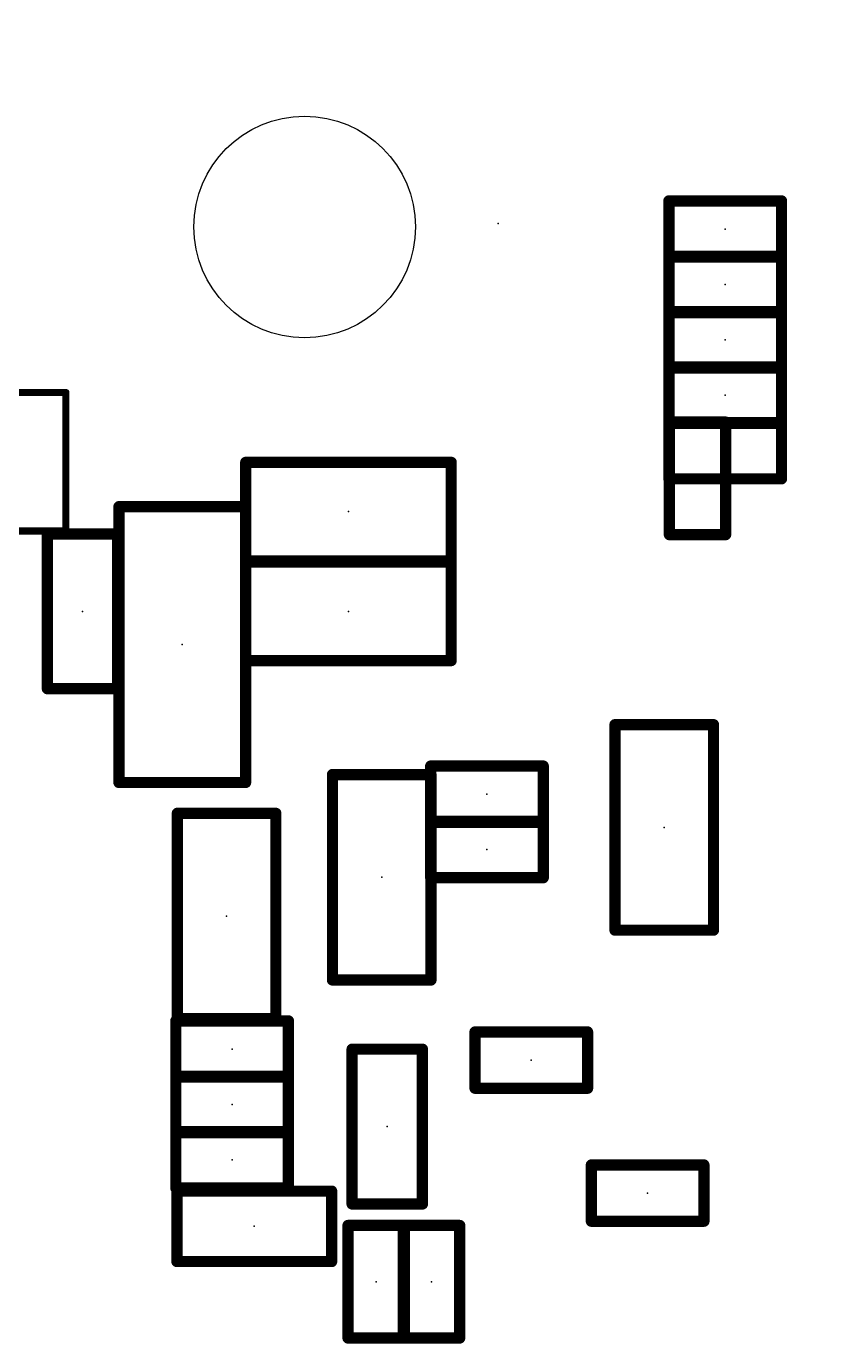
# Model space of a CAD drawing. Extents: x 0 to 169, y 0 to 191.
# Drawn here: x 71.09 to 85.37, y 164.68 to 188.46 of the extents above; entities that cross this region are included whole.
import ezdxf

# ---------------------------------------------------------------- set-up
doc = ezdxf.new("R2010")
doc.units = 0
for name, color, linetype in [('20', 7, 'CONTINUOUS'), ('21', 253, 'CONTINUOUS'), ('23', 7, 'CONTINUOUS')]:
    doc.layers.add(name, color=color, linetype=linetype)

msp = doc.modelspace()

# ---------------------------------------------------------------- linework, layer by layer
at = {"layer": '20', "const_width": 0.001}
msp.add_lwpolyline([(97.85, 188.458), (58.058, 188.458)], dxfattribs=at)
at = {"layer": '20'}
msp.add_circle((76.108, 184.838), 2, dxfattribs=at)
at = {"layer": '21'}
for points, const_width in [([(82.684, 185.308), (84.716, 185.308)], 0.2032), ([(82.684, 184.292), (82.684, 185.308)], 0.2032), ([(84.716, 185.308), (84.716, 184.292)], 0.2032), ([(82.684, 184.308), (84.716, 184.308)], 0.2032), ([(82.684, 183.292), (82.684, 184.308)], 0.2032), ([(84.716, 184.292), (82.684, 184.292)], 0.2032), ([(84.716, 184.308), (84.716, 183.292)], 0.2032), ([(82.684, 183.308), (84.716, 183.308)], 0.2032), ([(82.684, 182.292), (82.684, 183.308)], 0.2032), ([(84.716, 183.292), (82.684, 183.292)], 0.2032), ([(84.716, 183.308), (84.716, 182.292)], 0.2032), ([(82.684, 182.308), (84.716, 182.308)], 0.2032), ([(82.684, 181.292), (82.684, 182.308)], 0.2032), ([(84.716, 182.292), (82.684, 182.292)], 0.2032), ([(84.716, 182.308), (84.716, 181.292)], 0.2032), ([(68.6, 181.85), (71.8, 181.85)], 0.127), ([(71.8, 181.85), (71.8, 179.35)], 0.127), ([(82.692, 179.284), (82.692, 181.316)], 0.2032), ([(82.692, 181.316), (83.708, 181.316)], 0.2032), ([(83.708, 181.316), (83.708, 179.284)], 0.2032), ([(82.684, 180.292), (82.684, 181.308)], 0.2032), ([(82.684, 181.308), (84.716, 181.308)], 0.2032), ([(84.716, 181.292), (82.684, 181.292)], 0.2032), ([(84.716, 181.308), (84.716, 180.292)], 0.2032), ([(75.0458, 180.589), (78.7542, 180.589)], 0.2032), ([(75.0458, 178.811), (75.0458, 180.589)], 0.2032), ([(78.7542, 180.589), (78.7542, 178.811)], 0.2032), ([(84.716, 180.292), (82.684, 180.292)], 0.2032), ([(72.757, 174.8108), (72.757, 179.7892)], 0.2032), ([(72.757, 179.7892), (75.043, 179.7892)], 0.2032), ([(75.043, 179.7892), (75.043, 174.8108)], 0.2032), ([(71.8, 179.35), (68.6, 179.35)], 0.127), ([(71.465, 176.503), (71.465, 179.297)], 0.2032), ([(71.465, 179.297), (72.735, 179.297)], 0.2032), ([(72.735, 179.297), (72.735, 176.503)], 0.2032), ([(83.708, 179.284), (82.692, 179.284)], 0.2032), ([(78.7542, 178.811), (75.0458, 178.811)], 0.2032), ([(75.0458, 178.789), (78.7542, 178.789)], 0.2032), ([(75.0458, 177.011), (75.0458, 178.789)], 0.2032), ([(78.7542, 178.789), (78.7542, 177.011)], 0.2032), ([(78.7542, 177.011), (75.0458, 177.011)], 0.2032), ([(72.735, 176.503), (71.465, 176.503)], 0.2032), ([(81.711, 172.1458), (81.711, 175.8542)], 0.2032), ([(81.711, 175.8542), (83.489, 175.8542)], 0.2032), ([(83.489, 175.8542), (83.489, 172.1458)], 0.2032), ([(76.611, 171.2458), (76.611, 174.9542)], 0.2032), ([(76.611, 174.9542), (78.389, 174.9542)], 0.2032), ([(78.384, 175.108), (80.416, 175.108)], 0.2032), ([(78.384, 174.092), (78.384, 175.108)], 0.2032), ([(78.389, 174.9542), (78.389, 171.2458)], 0.2032), ([(80.416, 175.108), (80.416, 174.092)], 0.2032), ([(75.043, 174.8108), (72.757, 174.8108)], 0.2032), ([(73.811, 170.5458), (73.811, 174.2542)], 0.2032), ([(73.811, 174.2542), (75.589, 174.2542)], 0.2032), ([(75.589, 174.2542), (75.589, 170.5458)], 0.2032), ([(78.384, 173.092), (78.384, 174.108)], 0.2032), ([(78.384, 174.108), (80.416, 174.108)], 0.2032), ([(80.416, 174.092), (78.384, 174.092)], 0.2032), ([(80.416, 174.108), (80.416, 173.092)], 0.2032), ([(80.416, 173.092), (78.384, 173.092)], 0.2032), ([(83.489, 172.1458), (81.711, 172.1458)], 0.2032), ([(78.389, 171.2458), (76.611, 171.2458)], 0.2032), ([(73.784, 169.492), (73.784, 170.508)], 0.2032), ([(73.784, 170.508), (75.816, 170.508)], 0.2032), ([(75.589, 170.5458), (73.811, 170.5458)], 0.2032), ([(75.816, 170.508), (75.816, 169.492)], 0.2032), ([(79.184, 169.292), (79.184, 170.308)], 0.2032), ([(79.184, 170.308), (81.216, 170.308)], 0.2032), ([(81.216, 170.308), (81.216, 169.292)], 0.2032), ([(76.965, 167.203), (76.965, 169.997)], 0.2032), ([(76.965, 169.997), (78.235, 169.997)], 0.2032), ([(78.235, 169.997), (78.235, 167.203)], 0.2032), ([(73.784, 168.492), (73.784, 169.508)], 0.2032), ([(73.784, 169.508), (75.816, 169.508)], 0.2032), ([(75.816, 169.492), (73.784, 169.492)], 0.2032), ([(75.816, 169.508), (75.816, 168.492)], 0.2032), ([(81.216, 169.292), (79.184, 169.292)], 0.2032), ([(73.784, 167.492), (73.784, 168.508)], 0.2032), ([(73.784, 168.508), (75.816, 168.508)], 0.2032), ([(75.816, 168.492), (73.784, 168.492)], 0.2032), ([(75.816, 168.508), (75.816, 167.492)], 0.2032), ([(81.284, 167.908), (83.316, 167.908)], 0.2032), ([(81.284, 166.892), (81.284, 167.908)], 0.2032), ([(83.316, 167.908), (83.316, 166.892)], 0.2032), ([(75.816, 167.492), (73.784, 167.492)], 0.2032), ([(73.803, 166.165), (73.803, 167.435)], 0.2032), ([(73.803, 167.435), (76.597, 167.435)], 0.2032), ([(76.597, 167.435), (76.597, 166.165)], 0.2032), ([(78.235, 167.203), (76.965, 167.203)], 0.2032), ([(76.892, 164.784), (76.892, 166.816)], 0.2032), ([(76.892, 166.816), (77.908, 166.816)], 0.2032), ([(77.892, 164.784), (77.892, 166.816)], 0.2032), ([(77.892, 166.816), (78.908, 166.816)], 0.2032), ([(77.908, 166.816), (77.908, 164.784)], 0.2032), ([(78.908, 166.816), (78.908, 164.784)], 0.2032), ([(83.316, 166.892), (81.284, 166.892)], 0.2032), ([(76.597, 166.165), (73.803, 166.165)], 0.2032), ([(77.908, 164.784), (76.892, 164.784)], 0.2032), ([(78.908, 164.784), (77.892, 164.784)], 0.2032)]:
    msp.add_lwpolyline(points, dxfattribs=dict(at, const_width=const_width))
for points, const_width in [([(82.684, 185.3588, 1), (82.684, 185.2572)], 0.1016), ([(82.7348, 185.308, 1), (82.6332, 185.308)], 0.1016), ([(84.7668, 185.308, 1), (84.6652, 185.308)], 0.1016), ([(84.716, 185.2572, 1), (84.716, 185.3588)], 0.1016), ([(82.684, 184.3588, 1), (82.684, 184.2572)], 0.1016), ([(82.7348, 184.308, 1), (82.6332, 184.308)], 0.1016), ([(82.684, 184.3428, 1), (82.684, 184.2412)], 0.1016), ([(82.6332, 184.292, 1), (82.7348, 184.292)], 0.1016), ([(84.7668, 184.308, 1), (84.6652, 184.308)], 0.1016), ([(84.6652, 184.292, 1), (84.7668, 184.292)], 0.1016), ([(84.716, 184.2572, 1), (84.716, 184.3588)], 0.1016), ([(84.716, 184.2412, 1), (84.716, 184.3428)], 0.1016), ([(82.684, 183.3588, 1), (82.684, 183.2572)], 0.1016), ([(82.7348, 183.308, 1), (82.6332, 183.308)], 0.1016), ([(82.684, 183.3428, 1), (82.684, 183.2412)], 0.1016), ([(82.6332, 183.292, 1), (82.7348, 183.292)], 0.1016), ([(84.7668, 183.308, 1), (84.6652, 183.308)], 0.1016), ([(84.6652, 183.292, 1), (84.7668, 183.292)], 0.1016), ([(84.716, 183.2572, 1), (84.716, 183.3588)], 0.1016), ([(84.716, 183.2412, 1), (84.716, 183.3428)], 0.1016), ([(82.684, 182.3588, 1), (82.684, 182.2572)], 0.1016), ([(82.7348, 182.308, 1), (82.6332, 182.308)], 0.1016), ([(82.684, 182.3428, 1), (82.684, 182.2412)], 0.1016), ([(84.7668, 182.308, 1), (84.6652, 182.308)], 0.1016), ([(84.716, 182.2572, 1), (84.716, 182.3588)], 0.1016), ([(84.716, 182.2412, 1), (84.716, 182.3428)], 0.1016), ([(82.6332, 182.292, 1), (82.7348, 182.292)], 0.1016), ([(84.6652, 182.292, 1), (84.7668, 182.292)], 0.1016), ([(71.8317, 181.85, 1), (71.7682, 181.85)], 0.0635), ([(71.8, 181.8183, 1), (71.8, 181.8818)], 0.0635), ([(82.7428, 181.316, 1), (82.6412, 181.316)], 0.1016), ([(82.692, 181.3668, 1), (82.692, 181.2652)], 0.1016), ([(83.7588, 181.316, 1), (83.6572, 181.316)], 0.1016), ([(83.708, 181.2652, 1), (83.708, 181.3668)], 0.1016), ([(82.7348, 181.308, 1), (82.6332, 181.308)], 0.1016), ([(82.684, 181.3588, 1), (82.684, 181.2572)], 0.1016), ([(82.684, 181.3428, 1), (82.684, 181.2412)], 0.1016), ([(82.6332, 181.292, 1), (82.7348, 181.292)], 0.1016), ([(84.7668, 181.308, 1), (84.6652, 181.308)], 0.1016), ([(84.6652, 181.292, 1), (84.7668, 181.292)], 0.1016), ([(84.716, 181.2572, 1), (84.716, 181.3588)], 0.1016), ([(84.716, 181.2412, 1), (84.716, 181.3428)], 0.1016), ([(75.0458, 180.6398, 1), (75.0458, 180.5382)], 0.1016), ([(75.0966, 180.589, 1), (74.995, 180.589)], 0.1016), ([(78.805, 180.589, 1), (78.7034, 180.589)], 0.1016), ([(78.7542, 180.5382, 1), (78.7542, 180.6398)], 0.1016), ([(82.684, 180.3428, 1), (82.684, 180.2412)], 0.1016), ([(82.6332, 180.292, 1), (82.7348, 180.292)], 0.1016), ([(84.6652, 180.292, 1), (84.7668, 180.292)], 0.1016), ([(84.716, 180.2412, 1), (84.716, 180.3428)], 0.1016), ([(72.8078, 179.7892, 1), (72.7062, 179.7892)], 0.1016), ([(72.757, 179.84, 1), (72.757, 179.7384)], 0.1016), ([(75.0938, 179.7892, 1), (74.9922, 179.7892)], 0.1016), ([(75.043, 179.7384, 1), (75.043, 179.84)], 0.1016), ([(71.5158, 179.297, 1), (71.4142, 179.297)], 0.1016), ([(71.465, 179.3478, 1), (71.465, 179.2462)], 0.1016), ([(71.7682, 179.35, 1), (71.8317, 179.35)], 0.0635), ([(71.8, 179.3183, 1), (71.8, 179.3818)], 0.0635), ([(72.7858, 179.297, 1), (72.6842, 179.297)], 0.1016), ([(72.735, 179.2462, 1), (72.735, 179.3478)], 0.1016), ([(82.692, 179.3348, 1), (82.692, 179.2332)], 0.1016), ([(82.6412, 179.284, 1), (82.7428, 179.284)], 0.1016), ([(83.6572, 179.284, 1), (83.7588, 179.284)], 0.1016), ([(83.708, 179.2332, 1), (83.708, 179.3348)], 0.1016), ([(75.0458, 178.8618, 1), (75.0458, 178.7602)], 0.1016), ([(75.0458, 178.8398, 1), (75.0458, 178.7382)], 0.1016), ([(75.0966, 178.789, 1), (74.995, 178.789)], 0.1016), ([(74.995, 178.811, 1), (75.0966, 178.811)], 0.1016), ([(78.805, 178.789, 1), (78.7034, 178.789)], 0.1016), ([(78.7034, 178.811, 1), (78.805, 178.811)], 0.1016), ([(78.7542, 178.7602, 1), (78.7542, 178.8618)], 0.1016), ([(78.7542, 178.7382, 1), (78.7542, 178.8398)], 0.1016), ([(75.0458, 177.0618, 1), (75.0458, 176.9602)], 0.1016), ([(74.995, 177.011, 1), (75.0966, 177.011)], 0.1016), ([(78.7034, 177.011, 1), (78.805, 177.011)], 0.1016), ([(78.7542, 176.9602, 1), (78.7542, 177.0618)], 0.1016), ([(71.465, 176.5538, 1), (71.465, 176.4522)], 0.1016), ([(71.4142, 176.503, 1), (71.5158, 176.503)], 0.1016), ([(72.6842, 176.503, 1), (72.7858, 176.503)], 0.1016), ([(72.735, 176.4522, 1), (72.735, 176.5538)], 0.1016), ([(81.7618, 175.8542, 1), (81.6602, 175.8542)], 0.1016), ([(81.711, 175.905, 1), (81.711, 175.8034)], 0.1016), ([(83.5398, 175.8542, 1), (83.4382, 175.8542)], 0.1016), ([(83.489, 175.8034, 1), (83.489, 175.905)], 0.1016), ([(76.6618, 174.9542, 1), (76.5602, 174.9542)], 0.1016), ([(76.611, 175.005, 1), (76.611, 174.9034)], 0.1016), ([(78.384, 175.1588, 1), (78.384, 175.0572)], 0.1016), ([(78.4348, 175.108, 1), (78.3332, 175.108)], 0.1016), ([(78.4398, 174.9542, 1), (78.3382, 174.9542)], 0.1016), ([(78.389, 174.9034, 1), (78.389, 175.005)], 0.1016), ([(80.4668, 175.108, 1), (80.3652, 175.108)], 0.1016), ([(80.416, 175.0572, 1), (80.416, 175.1588)], 0.1016), ([(72.757, 174.8616, 1), (72.757, 174.76)], 0.1016), ([(72.7062, 174.8108, 1), (72.8078, 174.8108)], 0.1016), ([(74.9922, 174.8108, 1), (75.0938, 174.8108)], 0.1016), ([(75.043, 174.76, 1), (75.043, 174.8616)], 0.1016), ([(73.8618, 174.2542, 1), (73.7602, 174.2542)], 0.1016), ([(73.811, 174.305, 1), (73.811, 174.2034)], 0.1016), ([(75.6398, 174.2542, 1), (75.5382, 174.2542)], 0.1016), ([(75.589, 174.2034, 1), (75.589, 174.305)], 0.1016), ([(78.4348, 174.108, 1), (78.3332, 174.108)], 0.1016), ([(78.384, 174.1588, 1), (78.384, 174.0572)], 0.1016), ([(78.384, 174.1428, 1), (78.384, 174.0412)], 0.1016), ([(78.3332, 174.092, 1), (78.4348, 174.092)], 0.1016), ([(80.4668, 174.108, 1), (80.3652, 174.108)], 0.1016), ([(80.3652, 174.092, 1), (80.4668, 174.092)], 0.1016), ([(80.416, 174.0572, 1), (80.416, 174.1588)], 0.1016), ([(80.416, 174.0412, 1), (80.416, 174.1428)], 0.1016), ([(78.384, 173.1428, 1), (78.384, 173.0412)], 0.1016), ([(78.3332, 173.092, 1), (78.4348, 173.092)], 0.1016), ([(80.3652, 173.092, 1), (80.4668, 173.092)], 0.1016), ([(80.416, 173.0412, 1), (80.416, 173.1428)], 0.1016), ([(81.711, 172.1966, 1), (81.711, 172.095)], 0.1016), ([(81.6602, 172.1458, 1), (81.7618, 172.1458)], 0.1016), ([(83.4382, 172.1458, 1), (83.5398, 172.1458)], 0.1016), ([(83.489, 172.095, 1), (83.489, 172.1966)], 0.1016), ([(76.611, 171.2966, 1), (76.611, 171.195)], 0.1016), ([(76.5602, 171.2458, 1), (76.6618, 171.2458)], 0.1016), ([(78.3382, 171.2458, 1), (78.4398, 171.2458)], 0.1016), ([(78.389, 171.195, 1), (78.389, 171.2966)], 0.1016), ([(73.8348, 170.508, 1), (73.7332, 170.508)], 0.1016), ([(73.784, 170.5588, 1), (73.784, 170.4572)], 0.1016), ([(73.811, 170.5966, 1), (73.811, 170.495)], 0.1016), ([(73.7602, 170.5458, 1), (73.8618, 170.5458)], 0.1016), ([(75.5382, 170.5458, 1), (75.6398, 170.5458)], 0.1016), ([(75.589, 170.495, 1), (75.589, 170.5966)], 0.1016), ([(75.8668, 170.508, 1), (75.7652, 170.508)], 0.1016), ([(75.816, 170.4572, 1), (75.816, 170.5588)], 0.1016), ([(79.2348, 170.308, 1), (79.1332, 170.308)], 0.1016), ([(79.184, 170.3588, 1), (79.184, 170.2572)], 0.1016), ([(81.2668, 170.308, 1), (81.1652, 170.308)], 0.1016), ([(81.216, 170.2572, 1), (81.216, 170.3588)], 0.1016), ([(77.0158, 169.997, 1), (76.9142, 169.997)], 0.1016), ([(76.965, 170.0478, 1), (76.965, 169.9462)], 0.1016), ([(78.2858, 169.997, 1), (78.1842, 169.997)], 0.1016), ([(78.235, 169.9462, 1), (78.235, 170.0478)], 0.1016), ([(73.8348, 169.508, 1), (73.7332, 169.508)], 0.1016), ([(73.784, 169.5588, 1), (73.784, 169.4572)], 0.1016), ([(73.784, 169.5428, 1), (73.784, 169.4412)], 0.1016), ([(73.7332, 169.492, 1), (73.8348, 169.492)], 0.1016), ([(75.8668, 169.508, 1), (75.7652, 169.508)], 0.1016), ([(75.7652, 169.492, 1), (75.8668, 169.492)], 0.1016), ([(75.816, 169.4572, 1), (75.816, 169.5588)], 0.1016), ([(75.816, 169.4412, 1), (75.816, 169.5428)], 0.1016), ([(79.184, 169.3428, 1), (79.184, 169.2412)], 0.1016), ([(79.1332, 169.292, 1), (79.2348, 169.292)], 0.1016), ([(81.1652, 169.292, 1), (81.2668, 169.292)], 0.1016), ([(81.216, 169.2412, 1), (81.216, 169.3428)], 0.1016), ([(73.8348, 168.508, 1), (73.7332, 168.508)], 0.1016), ([(73.784, 168.5588, 1), (73.784, 168.4572)], 0.1016), ([(73.784, 168.5428, 1), (73.784, 168.4412)], 0.1016), ([(75.8668, 168.508, 1), (75.7652, 168.508)], 0.1016), ([(75.816, 168.4572, 1), (75.816, 168.5588)], 0.1016), ([(75.816, 168.4412, 1), (75.816, 168.5428)], 0.1016), ([(73.7332, 168.492, 1), (73.8348, 168.492)], 0.1016), ([(75.7652, 168.492, 1), (75.8668, 168.492)], 0.1016), ([(81.284, 167.9588, 1), (81.284, 167.8572)], 0.1016), ([(81.3348, 167.908, 1), (81.2332, 167.908)], 0.1016), ([(83.3668, 167.908, 1), (83.2652, 167.908)], 0.1016), ([(83.316, 167.8572, 1), (83.316, 167.9588)], 0.1016), ([(73.784, 167.5428, 1), (73.784, 167.4412)], 0.1016), ([(73.7332, 167.492, 1), (73.8348, 167.492)], 0.1016), ([(73.8538, 167.435, 1), (73.7522, 167.435)], 0.1016), ([(73.803, 167.4858, 1), (73.803, 167.3842)], 0.1016), ([(75.7652, 167.492, 1), (75.8668, 167.492)], 0.1016), ([(75.816, 167.4412, 1), (75.816, 167.5428)], 0.1016), ([(76.6478, 167.435, 1), (76.5462, 167.435)], 0.1016), ([(76.597, 167.3842, 1), (76.597, 167.4858)], 0.1016), ([(76.965, 167.2538, 1), (76.965, 167.1522)], 0.1016), ([(76.9142, 167.203, 1), (77.0158, 167.203)], 0.1016), ([(78.1842, 167.203, 1), (78.2858, 167.203)], 0.1016), ([(78.235, 167.1522, 1), (78.235, 167.2538)], 0.1016), ([(76.9428, 166.816, 1), (76.8412, 166.816)], 0.1016), ([(76.892, 166.8668, 1), (76.892, 166.7652)], 0.1016), ([(77.9428, 166.816, 1), (77.8412, 166.816)], 0.1016), ([(77.892, 166.8668, 1), (77.892, 166.7652)], 0.1016), ([(77.9588, 166.816, 1), (77.8572, 166.816)], 0.1016), ([(77.908, 166.7652, 1), (77.908, 166.8668)], 0.1016), ([(78.9588, 166.816, 1), (78.8572, 166.816)], 0.1016), ([(78.908, 166.7652, 1), (78.908, 166.8668)], 0.1016), ([(81.284, 166.9428, 1), (81.284, 166.8412)], 0.1016), ([(81.2332, 166.892, 1), (81.3348, 166.892)], 0.1016), ([(83.2652, 166.892, 1), (83.3668, 166.892)], 0.1016), ([(83.316, 166.8412, 1), (83.316, 166.9428)], 0.1016), ([(73.803, 166.2158, 1), (73.803, 166.1142)], 0.1016), ([(73.7522, 166.165, 1), (73.8538, 166.165)], 0.1016), ([(76.5462, 166.165, 1), (76.6478, 166.165)], 0.1016), ([(76.597, 166.1142, 1), (76.597, 166.2158)], 0.1016), ([(76.892, 164.8348, 1), (76.892, 164.7332)], 0.1016), ([(76.8412, 164.784, 1), (76.9428, 164.784)], 0.1016), ([(77.892, 164.8348, 1), (77.892, 164.7332)], 0.1016), ([(77.8412, 164.784, 1), (77.9428, 164.784)], 0.1016), ([(77.8572, 164.784, 1), (77.9588, 164.784)], 0.1016), ([(77.908, 164.7332, 1), (77.908, 164.8348)], 0.1016), ([(78.8572, 164.784, 1), (78.9588, 164.784)], 0.1016), ([(78.908, 164.7332, 1), (78.908, 164.8348)], 0.1016)]:
    msp.add_lwpolyline(points, format="xyb", dxfattribs=dict(at, const_width=const_width))
at = {"layer": '23'}
for p in [(79.6, 184.9), (83.7, 184.8), (83.7, 183.8), (83.7, 182.8), (83.7, 181.8), (83.7, 180.8), (83.2, 180.3), (76.9, 179.7), (72.1, 177.9), (76.9, 177.9), (73.9, 177.3), (79.4, 174.6), (82.6, 174), (79.4, 173.6), (77.5, 173.1), (74.7, 172.4), (74.8, 170), (80.2, 169.8), (74.8, 169), (77.6, 168.6), (74.8, 168), (82.3, 167.4), (75.2, 166.8), (77.4, 165.8), (78.4, 165.8)]:
    msp.add_point(p, dxfattribs=at)

doc.saveas('drawing.dxf')
